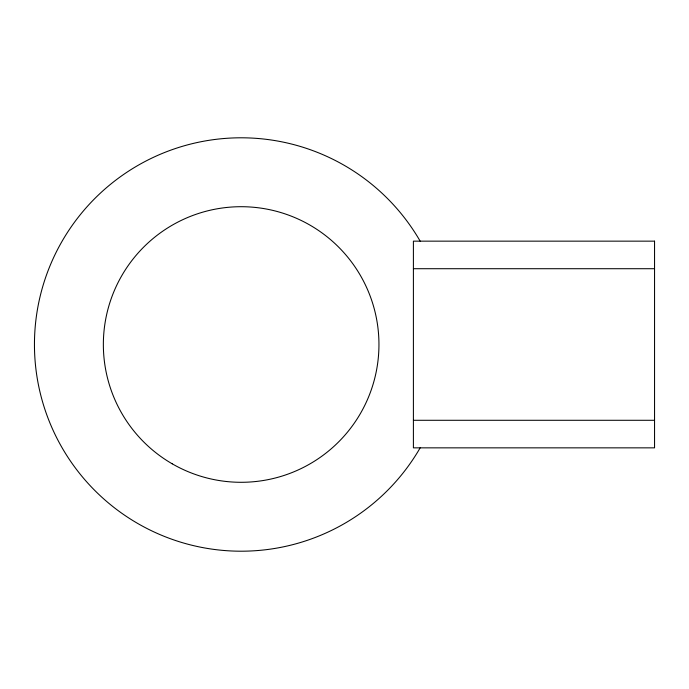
<?xml version="1.0" encoding="UTF-8"?>
<svg xmlns="http://www.w3.org/2000/svg" width="689" height="689" viewBox="0 0 689 689"><rect width="100%" height="100%" fill="white"/><g stroke="black" fill="none" stroke-linecap="round" stroke-linejoin="round"><path stroke-width="1.03" d="M413.4 268.71L654.55 268.71M413.4 420.29L654.55 420.29M420.161 447.85A206.7 206.7 0 0 1 108.285 502.841A206.7 206.7 0 0 1 108.285 186.159A206.7 206.7 0 0 1 420.161 241.15M654.55 241.15L413.4 241.15L413.4 447.85L654.55 447.85L654.55 241.15M172.25 463.835A137.8 137.8 0 0 0 378.95 344.5A137.8 137.8 0 0 0 172.25 225.165A137.8 137.8 0 0 0 172.25 463.835"/></g></svg>
